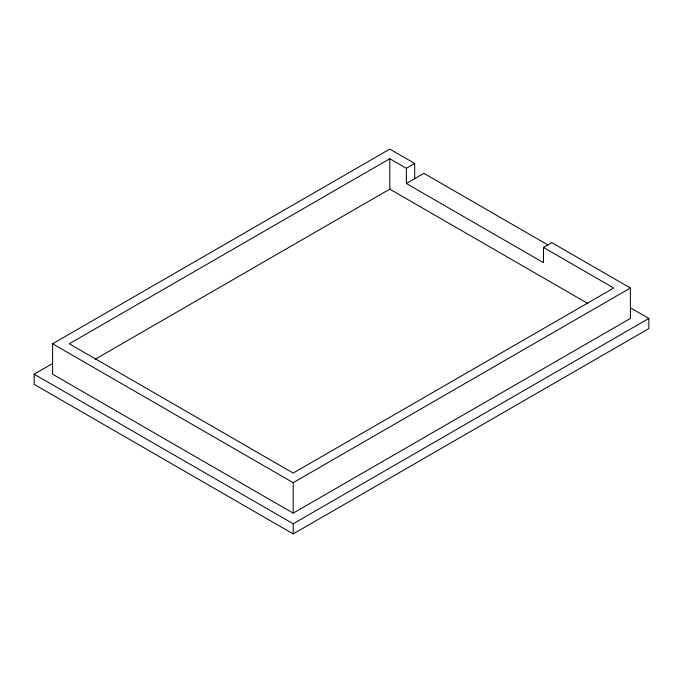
<?xml version="1.0" encoding="UTF-8"?>
<svg xmlns="http://www.w3.org/2000/svg" width="683" height="683" viewBox="0 0 683 683"><rect width="100%" height="100%" fill="white"/><g stroke="black" fill="none" stroke-linecap="round" stroke-linejoin="round"><path stroke-width="1.02" d="M543.472 247.451L613.727 288.013L293.203 473.063L69.273 343.78L389.797 158.729L406.351 168.283L406.351 183.496L543.472 262.665L543.472 247.451L551.813 242.636L630.409 288.013L630.409 318.432L293.203 513.121L52.591 374.199L52.591 343.78L389.797 149.099L414.692 163.468L414.692 178.681M630.46 307.82L648.85 318.432L648.85 328.574L293.203 533.901L34.15 384.341L34.15 374.199L52.625 363.535M406.351 168.283L414.692 163.468M95.142 359.267L389.797 189.148L587.918 303.534M406.351 183.496L423.912 173.354L547.664 244.804M52.591 343.78L293.203 482.693L630.409 288.013M34.15 374.199L293.203 523.767L648.85 318.432M389.797 158.729L389.797 189.148M293.203 482.693L293.203 513.121M293.203 523.767L293.203 533.901"/></g></svg>
